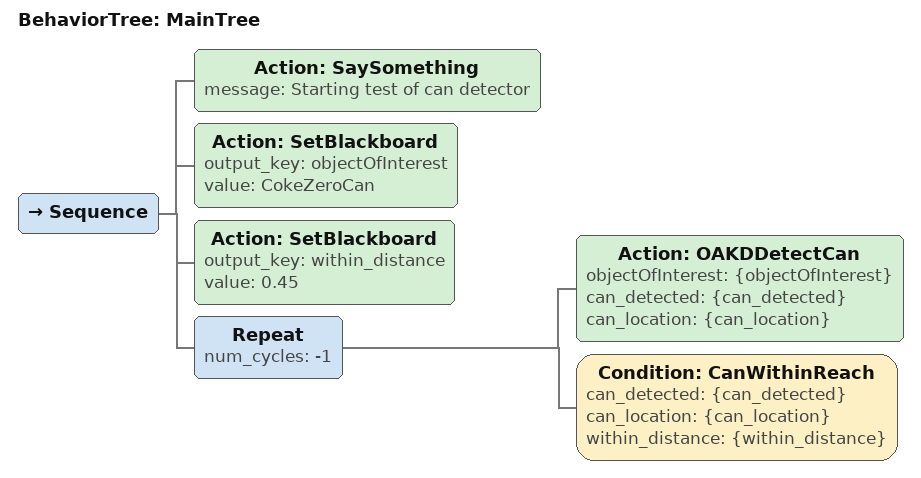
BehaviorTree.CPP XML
<root main_tree_to_execute="MainTree">
    <BehaviorTree ID="MainTree">
        <Sequence>
            <Action ID="SaySomething" message="Starting test of can detector" />
            <Action ID="SetBlackboard" output_key="objectOfInterest" value="CokeZeroCan" />
            <Action ID="SetBlackboard" output_key="within_distance" value="0.45" />
            <Repeat num_cycles="-1">
                <Action ID="OAKDDetectCan"
                    objectOfInterest="{objectOfInterest}"
                    can_detected="{can_detected}"
                    can_location="{can_location}" />
                <Condition ID="CanWithinReach"
                    can_detected="{can_detected}"
                    can_location="{can_location}"
                    within_distance="{within_distance}" />
            </Repeat>
        </Sequence>
    </BehaviorTree>
</root>
